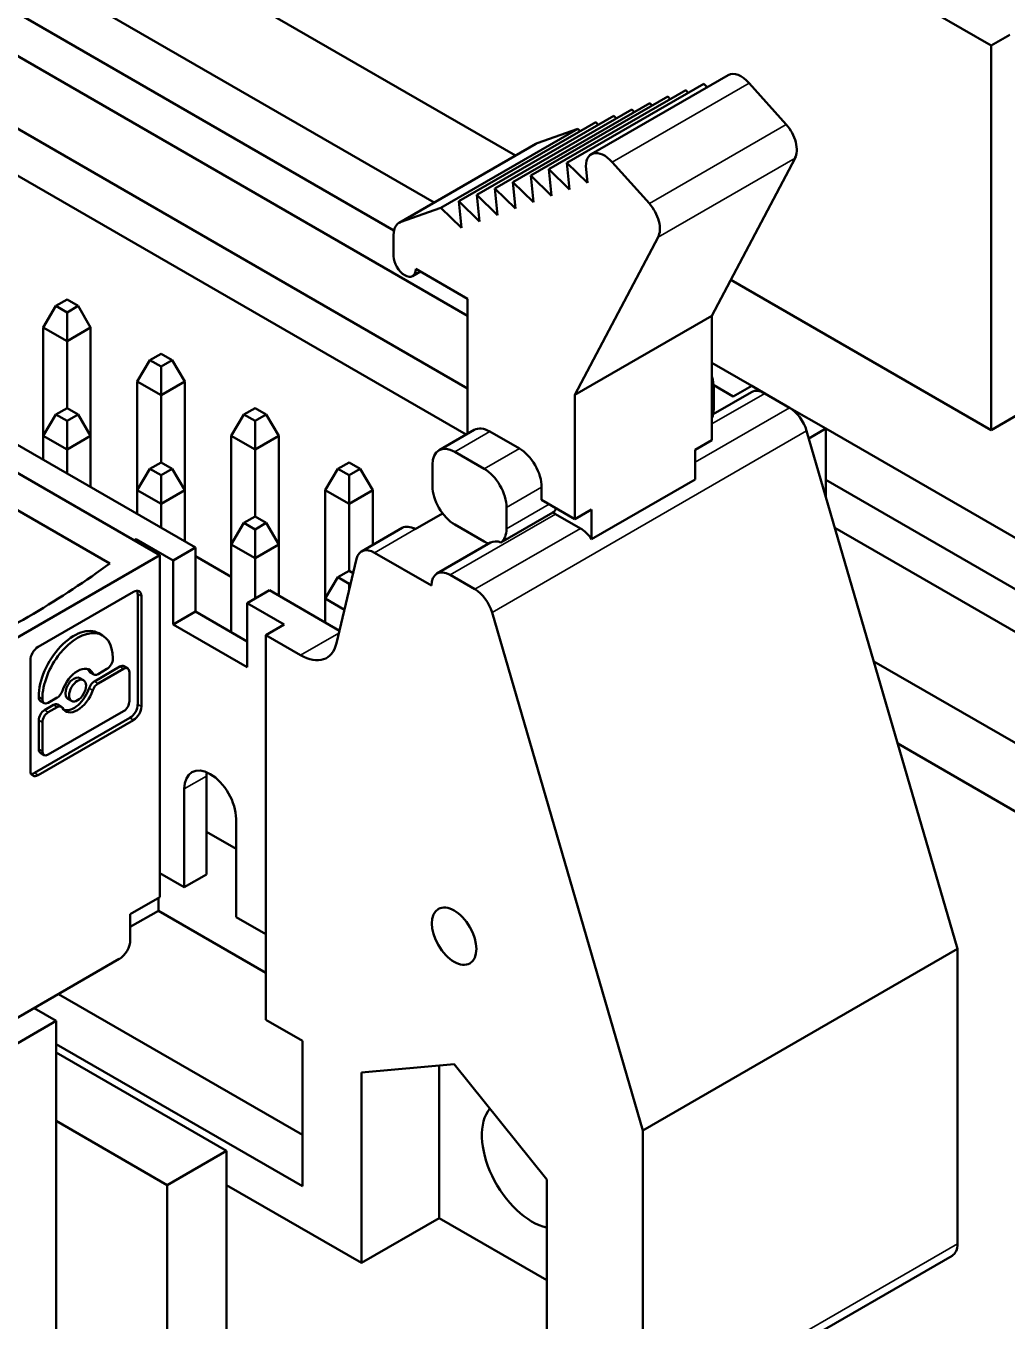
# Model space of a CAD drawing. Header units: millimetres. Extents: x 3100 to 5091, y 868 to 1900.
# Drawn here: x 4074.11 to 4092.85, y 1666.99 to 1691.75 of the extents above; entities that cross this region are included whole.
import ezdxf

# ---------------------------------------------------------------- set-up
doc = ezdxf.new("R2010")
doc.units = ezdxf.units.MM
doc.header["$LTSCALE"] = 1.8
doc.layers.add('외형선(ISO)', color=7, linetype='Continuous', lineweight=50)
doc.layers.add('좁은 외형선(ISO)', color=7, linetype='Continuous', lineweight=35)

msp = doc.modelspace()

# ---------------------------------------------------------------- linework, layer by layer
at = {"layer": '외형선(ISO)'}
for p, q in [((4048.099, 1703.805), (4082.515, 1683.935)), ((4081.904, 1688.371), (4060.367, 1700.805)), ((4081.138, 1687.833), (4059.518, 1700.315)), ((4082.545, 1686.204), (4058.387, 1700.152)), ((4064.843, 1700.017), (4083.459, 1689.269)), ((4079.6, 1698.845), (4092.547, 1691.37)), ((4067.544, 1693.477), (4082.545, 1684.816)), ((4092.547, 1691.37), (4092.901, 1691.574)), ((4092.547, 1691.37), (4092.547, 1684.022)), ((4084.438, 1689.129), (4087.055, 1690.64)), ((4087.523, 1690.804), (4084.907, 1689.293)), ((4087.055, 1690.64), (4087.123, 1690.573)), ((4087.925, 1690.652), (4088.633, 1689.862)), ((4083.751, 1688.884), (4086.367, 1690.395)), ((4084.095, 1689.007), (4086.711, 1690.517)), ((4086.367, 1690.395), (4086.416, 1690.347)), ((4086.711, 1690.517), (4086.76, 1690.469)), ((4083.064, 1688.639), (4085.68, 1690.15)), ((4083.408, 1688.762), (4086.024, 1690.272)), ((4085.68, 1690.15), (4085.729, 1690.102)), ((4086.024, 1690.272), (4086.073, 1690.225)), ((4082.377, 1688.394), (4084.993, 1689.905)), ((4082.72, 1688.517), (4085.337, 1690.027)), ((4084.993, 1689.905), (4085.042, 1689.857)), ((4085.337, 1690.027), (4085.385, 1689.98)), ((4077.345, 1681.776), (4063.69, 1689.66)), ((4082.033, 1688.272), (4084.649, 1689.782)), ((4083.876, 1689.506), (4084.649, 1689.782)), ((4084.649, 1689.782), (4084.698, 1689.735)), ((4083.851, 1689.495), (4081.235, 1687.984)), ((4084.833, 1688.745), (4084.438, 1689.129)), ((4084.438, 1689.129), (4084.489, 1688.622)), ((4086.017, 1688.351), (4085.309, 1689.141)), ((4087.212, 1686.204), (4088.8, 1689.218)), ((4084.145, 1688.5), (4083.751, 1688.884)), ((4083.751, 1688.884), (4083.802, 1688.377)), ((4084.489, 1688.622), (4084.095, 1689.007)), ((4084.095, 1689.007), (4084.145, 1688.5)), ((4084.807, 1689.006), (4084.833, 1688.745)), ((4083.458, 1688.255), (4083.064, 1688.639)), ((4083.064, 1688.639), (4083.114, 1688.132)), ((4083.802, 1688.377), (4083.408, 1688.762)), ((4083.408, 1688.762), (4083.458, 1688.255)), ((4082.771, 1688.01), (4082.377, 1688.394)), ((4082.377, 1688.394), (4082.427, 1687.887)), ((4083.114, 1688.132), (4082.72, 1688.517)), ((4082.72, 1688.517), (4082.771, 1688.01)), ((4082.033, 1688.272), (4081.259, 1687.996)), ((4082.427, 1687.887), (4082.033, 1688.272)), ((4081.131, 1687.755), (4081.131, 1687.347)), ((4086.183, 1687.708), (4084.596, 1684.693)), ((4081.643, 1687.051), (4081.493, 1686.965)), ((4081.555, 1687.102), (4082.545, 1686.53)), ((4087.575, 1686.893), (4092.547, 1684.022)), ((4074.438, 1685.985), (4074.678, 1686.394)), ((4074.891, 1686.516), (4074.678, 1686.394)), ((4074.891, 1686.271), (4074.678, 1686.394)), ((4075.103, 1686.394), (4074.891, 1686.516)), ((4074.891, 1686.271), (4075.103, 1686.394)), ((4075.343, 1685.985), (4075.103, 1686.394)), ((4082.545, 1686.53), (4082.545, 1683.952)), ((4074.891, 1686.271), (4074.891, 1685.724)), ((4087.212, 1686.204), (4084.596, 1684.693)), ((4087.212, 1683.831), (4087.212, 1686.204)), ((4074.891, 1685.724), (4074.438, 1685.985)), ((4074.438, 1685.985), (4074.438, 1683.911)), ((4075.343, 1685.985), (4074.891, 1685.724)), ((4075.343, 1683.911), (4075.343, 1685.985)), ((4074.891, 1684.442), (4074.891, 1685.724)), ((4076.687, 1685.479), (4076.475, 1685.357)), ((4076.899, 1685.357), (4076.687, 1685.479)), ((4076.234, 1684.948), (4076.475, 1685.357)), ((4076.687, 1685.234), (4076.475, 1685.357)), ((4076.687, 1685.234), (4076.899, 1685.357)), ((4076.687, 1685.234), (4076.687, 1684.687)), ((4077.139, 1684.948), (4076.899, 1685.357)), ((4087.972, 1684.867), (4087.212, 1685.306)), ((4076.687, 1684.687), (4076.234, 1684.948)), ((4076.234, 1684.948), (4076.234, 1682.874)), ((4077.139, 1684.948), (4076.687, 1684.687)), ((4077.139, 1682.874), (4077.139, 1684.948)), ((4076.687, 1683.405), (4076.687, 1684.687)), ((4084.596, 1682.32), (4084.596, 1684.693)), ((4087.238, 1684.326), (4087.97, 1684.749)), ((4087.246, 1684.878), (4087.619, 1684.663)), ((4087.247, 1684.423), (4087.247, 1684.831)), ((4087.972, 1684.867), (4087.619, 1684.663)), ((4088.22, 1684.724), (4087.972, 1684.867)), ((4088.694, 1684.45), (4088.22, 1684.724)), ((4071.575, 1684.569), (4076.666, 1681.629)), ((4074.678, 1684.32), (4074.891, 1684.442)), ((4074.891, 1684.442), (4075.103, 1684.32)), ((4078.483, 1684.442), (4078.271, 1684.32)), ((4078.695, 1684.32), (4078.483, 1684.442)), ((4089.387, 1684.05), (4088.694, 1684.45)), ((4092.547, 1684.022), (4093.325, 1684.471)), ((4074.678, 1684.32), (4074.438, 1683.911)), ((4074.891, 1684.197), (4074.678, 1684.32)), ((4074.891, 1684.197), (4075.103, 1684.32)), ((4074.891, 1684.197), (4074.891, 1683.65)), ((4075.343, 1683.911), (4075.103, 1684.32)), ((4078.03, 1683.911), (4078.271, 1684.32)), ((4078.483, 1684.197), (4078.271, 1684.32)), ((4078.483, 1684.197), (4078.695, 1684.32)), ((4078.483, 1684.197), (4078.483, 1683.65)), ((4078.935, 1683.911), (4078.695, 1684.32)), ((4074.438, 1683.911), (4074.438, 1683.454)), ((4074.438, 1683.911), (4074.891, 1683.65)), ((4074.891, 1683.65), (4075.343, 1683.911)), ((4075.343, 1683.911), (4075.343, 1682.932)), ((4078.483, 1683.65), (4078.03, 1683.911)), ((4078.03, 1683.911), (4078.03, 1681.837)), ((4078.935, 1683.911), (4078.483, 1683.65)), ((4078.935, 1681.837), (4078.935, 1683.911)), ((4082.669, 1684.024), (4081.998, 1683.636)), ((4082.969, 1683.994), (4083.535, 1683.668)), ((4091.904, 1674.105), (4089.022, 1684.006)), ((4089.387, 1684.05), (4089.063, 1683.864)), ((4096.076, 1680.188), (4089.387, 1684.05)), ((4089.387, 1682.753), (4089.387, 1684.05)), ((4074.891, 1683.193), (4074.891, 1683.65)), ((4078.483, 1682.368), (4078.483, 1683.65)), ((4087.212, 1683.831), (4086.894, 1683.647)), ((4086.894, 1683.647), (4086.894, 1683.078)), ((4076.475, 1683.283), (4076.687, 1683.405)), ((4076.687, 1683.405), (4076.899, 1683.283)), ((4080.067, 1683.283), (4080.279, 1683.405)), ((4080.491, 1683.283), (4080.279, 1683.405)), ((4082.298, 1683.606), (4082.863, 1683.28)), ((4076.475, 1683.283), (4076.234, 1682.874)), ((4076.687, 1683.16), (4076.475, 1683.283)), ((4076.687, 1683.16), (4076.899, 1683.283)), ((4076.687, 1683.16), (4076.687, 1682.613)), ((4077.139, 1682.874), (4076.899, 1683.283)), ((4080.067, 1683.283), (4079.826, 1682.874)), ((4080.279, 1683.16), (4080.067, 1683.283)), ((4080.491, 1683.283), (4080.279, 1683.16)), ((4080.279, 1683.16), (4080.279, 1682.613)), ((4080.491, 1683.283), (4080.731, 1682.874)), ((4081.873, 1683.361), (4081.873, 1682.953)), ((4083.959, 1682.688), (4083.959, 1682.933)), ((4086.894, 1683.078), (4084.914, 1681.935)), ((4096.076, 1679.208), (4089.387, 1683.071)), ((4076.234, 1682.874), (4076.234, 1682.417)), ((4076.234, 1682.874), (4076.687, 1682.613)), ((4076.687, 1682.613), (4077.139, 1682.874)), ((4077.139, 1682.874), (4077.139, 1681.895)), ((4080.279, 1682.613), (4079.826, 1682.874)), ((4079.826, 1680.801), (4079.826, 1682.874)), ((4080.731, 1682.874), (4080.279, 1682.613)), ((4080.731, 1682.874), (4080.731, 1681.827)), ((4083.959, 1682.688), (4084.596, 1682.32)), ((4073.782, 1682.589), (4075.711, 1681.475)), ((4076.687, 1682.156), (4076.687, 1682.613)), ((4080.279, 1682.613), (4080.279, 1681.331)), ((4081.545, 1682.127), (4082.068, 1682.429)), ((4083.18, 1681.873), (4084.17, 1682.444)), ((4083.288, 1682.545), (4083.288, 1682.137)), ((4084.699, 1682.143), (4084.225, 1682.417)), ((4084.596, 1682.32), (4084.914, 1682.504)), ((4084.914, 1682.504), (4084.914, 1681.935)), ((4078.271, 1682.246), (4078.03, 1681.837)), ((4078.271, 1682.246), (4078.483, 1682.368)), ((4078.483, 1682.123), (4078.271, 1682.246)), ((4078.483, 1682.368), (4078.695, 1682.246)), ((4078.483, 1682.123), (4078.695, 1682.246)), ((4078.935, 1681.837), (4078.695, 1682.246)), ((4082.298, 1682.218), (4082.863, 1681.892)), ((4076.171, 1681.915), (4076.213, 1681.94)), ((4076.213, 1681.94), (4076.92, 1681.531)), ((4076.213, 1681.891), (4076.213, 1681.94)), ((4078.483, 1682.123), (4078.483, 1681.576)), ((4080.517, 1681.703), (4081.295, 1682.152)), ((4097.207, 1677.739), (4089.561, 1682.153)), ((4076.92, 1681.531), (4077.345, 1681.776)), ((4077.345, 1680.552), (4077.345, 1681.776)), ((4078.03, 1680.156), (4078.03, 1681.837)), ((4078.03, 1681.837), (4078.483, 1681.576)), ((4078.935, 1681.837), (4078.483, 1681.576)), ((4078.935, 1681.837), (4078.935, 1680.858)), ((4081.856, 1681.05), (4080.767, 1681.678)), ((4081.959, 1681.279), (4082.985, 1681.871)), ((4072.635, 1679.302), (4076.666, 1681.629)), ((4076.666, 1681.629), (4076.666, 1675.097)), ((4076.92, 1680.307), (4076.92, 1681.531)), ((4077.345, 1681.613), (4078.03, 1681.217)), ((4078.483, 1680.801), (4078.483, 1681.576)), ((4080.423, 1681.564), (4080.04, 1679.947)), ((4079.826, 1680.801), (4080.067, 1681.209)), ((4080.279, 1681.331), (4080.067, 1681.209)), ((4080.279, 1681.086), (4080.067, 1681.209)), ((4080.357, 1681.286), (4080.279, 1681.331)), ((4082.209, 1681.254), (4082.684, 1680.98)), ((4074.34, 1679.878), (4076.163, 1680.931)), ((4078.759, 1680.96), (4078.334, 1680.715)), ((4080.097, 1680.187), (4078.759, 1680.96)), ((4080.279, 1681.086), (4080.315, 1681.107)), ((4080.279, 1681.086), (4080.279, 1680.954)), ((4076.241, 1680.886), (4076.241, 1678.78)), ((4076.312, 1680.845), (4076.312, 1678.74)), ((4078.334, 1680.715), (4079.042, 1680.307)), ((4078.334, 1680.715), (4078.334, 1679.49)), ((4079.826, 1680.344), (4079.826, 1680.801)), ((4079.826, 1680.801), (4080.192, 1680.589)), ((4077.345, 1680.552), (4076.92, 1680.307)), ((4078.334, 1679.98), (4077.345, 1680.552)), ((4083.012, 1680.535), (4085.893, 1670.635)), ((4078.334, 1679.49), (4076.92, 1680.307)), ((4079.042, 1680.307), (4078.688, 1680.103)), ((4075.498, 1680.138), (4075.569, 1680.097)), ((4078.688, 1680.103), (4079.353, 1679.719)), ((4078.688, 1672.754), (4078.688, 1680.103)), ((4074.191, 1677.515), (4074.191, 1679.62)), ((4075.414, 1679.22), (4075.9, 1679.501)), ((4075.971, 1679.46), (4075.484, 1679.179)), ((4075.484, 1679.359), (4075.654, 1679.457)), ((4075.766, 1679.651), (4075.766, 1679.661)), ((4075.979, 1679.509), (4076.05, 1679.468)), ((4090.304, 1679.601), (4095.758, 1676.453)), ((4075.137, 1679.282), (4075.207, 1679.241)), ((4075.335, 1679.392), (4075.405, 1679.352)), ((4076.082, 1678.843), (4076.082, 1679.395)), ((4074.35, 1678.926), (4074.35, 1678.915)), ((4074.383, 1678.843), (4074.453, 1678.802)), ((4074.421, 1678.885), (4074.421, 1678.874)), ((4074.462, 1678.67), (4074.631, 1678.768)), ((4074.532, 1678.81), (4074.702, 1678.908)), ((4074.702, 1678.728), (4074.532, 1678.63)), ((4074.71, 1678.776), (4074.781, 1678.735)), ((4074.908, 1678.887), (4074.979, 1678.846)), ((4074.269, 1677.47), (4076.092, 1678.522)), ((4076.163, 1678.481), (4074.34, 1677.429)), ((4074.35, 1677.924), (4074.35, 1678.477)), ((4074.532, 1677.819), (4075.971, 1678.649)), ((4074.421, 1678.436), (4074.421, 1677.884)), ((4094.626, 1675.8), (4090.761, 1678.031)), ((4074.383, 1677.852), (4074.453, 1677.811)), ((4077.557, 1676.347), (4077.557, 1677.408)), ((4077.132, 1675.285), (4077.132, 1677.163)), ((4078.122, 1676.592), (4078.122, 1674.714)), ((4078.122, 1676.02), (4077.557, 1676.347)), ((4077.557, 1675.53), (4077.557, 1676.347)), ((4076.666, 1675.555), (4077.132, 1675.285)), ((4077.557, 1675.53), (4077.132, 1675.285)), ((4076.666, 1675.097), (4076.1, 1674.771)), ((4076.637, 1675.081), (4076.637, 1674.836)), ((4076.1, 1674.526), (4076.637, 1674.836)), ((4076.1, 1674.771), (4076.1, 1674.281)), ((4078.688, 1673.652), (4076.637, 1674.836)), ((4078.122, 1674.714), (4078.688, 1674.387)), ((4085.893, 1670.635), (4091.904, 1674.105)), ((4091.904, 1668.472), (4091.904, 1674.105)), ((4075.888, 1673.914), (4070.372, 1670.729)), ((4079.388, 1670.554), (4074.728, 1673.244)), ((4074.262, 1672.975), (4074.686, 1672.73)), ((4078.688, 1672.754), (4079.388, 1672.35)), ((4069.807, 1669.913), (4074.686, 1672.73)), ((4074.686, 1672.73), (4074.686, 1665.218)), ((4079.388, 1669.574), (4074.686, 1672.289)), ((4079.388, 1669.574), (4079.388, 1672.35)), ((4074.686, 1672.125), (4077.939, 1670.247)), ((4082.287, 1671.901), (4080.519, 1671.743)), ((4082.004, 1671.876), (4082.004, 1668.961)), ((4084.055, 1669.702), (4082.287, 1671.901)), ((4080.519, 1671.743), (4080.519, 1668.104)), ((4076.807, 1669.594), (4074.686, 1670.819)), ((4085.893, 1670.635), (4085.893, 1665.001)), ((4077.939, 1670.247), (4076.807, 1669.594)), ((4077.939, 1670.247), (4077.939, 1651.55)), ((4076.807, 1650.896), (4076.807, 1669.594)), ((4080.519, 1668.104), (4077.939, 1669.594)), ((4084.055, 1665.655), (4084.055, 1669.702)), ((4082.004, 1668.961), (4080.519, 1668.104)), ((4084.055, 1667.778), (4082.004, 1668.961)), ((4085.79, 1664.773), (4091.8, 1668.243))]:
    msp.add_line(p, q, dxfattribs=at)
for centre, major_axis, start_param, end_param in [((4087.773, 1690.371), (-0.25, 0.433), 5.054262, 6.283185), ((4088.481, 1689.58), (0.25, -0.433), 0.333776, 1.912498), ((4084.101, 1689.062), (-0.25, 0.433), 6.189452, 6.283185), ((4085.157, 1688.86), (-0.25, 0.433), 5.054216, 7.206946), ((4085.865, 1688.07), (0.25, -0.433), 0.333792, 1.912498), ((4081.485, 1687.551), (-0.25, 0.433), 6.18857, 7.068583), ((4081.343, 1687.225), (0.15, -0.26), 3.926991, 7.068583), ((4086.823, 1685.076), (-0.3, 0.52), 3.926991, 4.33817), ((4088.22, 1684.316), (-0.25, 0.433), 5.497787, 6.283185), ((4086.823, 1684.668), (0.3, -0.52), 0.37426, 0.785398), ((4088.694, 1684.042), (-0.25, 0.433), 4.310969, 5.497787), ((4082.969, 1683.504), (-0.3, 0.52), 5.497787, 6.283185), ((4082.298, 1683.116), (-0.3, 0.52), 5.497787, 7.068583), ((4083.535, 1683.178), (-0.3, 0.52), 3.926991, 5.497984), ((4082.863, 1682.79), (-0.3, 0.52), 3.926991, 5.497984), ((4082.298, 1682.708), (0.3, -0.52), 3.926991, 5.497787), ((4083.853, 1682.953), (0.3, -0.52), 0.056161, 0.355439), ((4084.225, 1682.009), (0.25, -0.433), 2.356198, 2.512308), ((4081.545, 1681.719), (-0.25, 0.433), 5.497787, 6.283185), ((4082.863, 1682.382), (0.3, -0.52), 0.056161, 0.785398), ((4084.699, 1681.735), (-0.25, 0.433), 4.844159, 5.497787), ((4080.767, 1681.27), (-0.25, 0.433), 5.497787, 6.832448), ((4082.863, 1682.382), (0.3, -0.52), 5.497787, 5.70746), ((4083.235, 1681.438), (-0.25, 0.433), 5.653901, 6.283185), ((4059.964, 1688.594), (20, 0), 5.396921, 5.618878), ((4082.209, 1680.846), (-0.25, 0.433), 5.497787, 7.068583), ((4076.163, 1680.759), (0.105, 0.183), 5.497787, 7.068583), ((4076.092, 1680.8), (0.105, 0.183), 5.497787, 5.941106), ((4082.684, 1680.572), (-0.25, 0.433), 4.310969, 5.497787), ((4075.023, 1679.314), (0.476, 0.824), 0, 2.356194), ((4075.093, 1679.273), (0.476, 0.824), 5.497787, 8.63938), ((4079.353, 1680.535), (0.5, -0.866), 5.497787, 6.832448), ((4074.34, 1679.706), (-0.105, -0.183), 3.926991, 5.497787), ((4075.093, 1679.044), (0.228, 0.396), 5.949564, 8.187603), ((4075.023, 1679.084), (0.228, 0.396), 5.949564, 6.127739), ((4075.654, 1679.586), (0.079, 0.137), 3.926991, 5.497787), ((4075.9, 1679.372), (0.079, 0.137), 0, 0.785398), ((4075.971, 1679.331), (0.079, 0.137), 5.497787, 7.068583), ((4075.023, 1679.084), (0.114, 0.198), 0, 3.141593), ((4075.414, 1679.529), (-0.079, -0.137), 5.949564, 6.283185), ((4075.414, 1679.091), (-0.079, -0.137), 3.926991, 5.04601), ((4075.484, 1679.488), (-0.079, -0.137), 5.949564, 7.068583), ((4074.702, 1679.037), (0.079, 0.137), 3.926991, 5.04601), ((4075.093, 1679.044), (-0.228, -0.396), 5.949564, 8.187603), ((4075.023, 1679.084), (-0.228, -0.396), 0.155447, 1.904417), ((4075.484, 1679.05), (-0.079, -0.137), 3.926991, 5.04601), ((4074.462, 1678.98), (-0.079, -0.137), 5.497787, 6.283185), ((4074.532, 1678.939), (-0.079, -0.137), 5.497787, 7.068583), ((4074.631, 1678.639), (0.079, 0.137), 0, 0.785398), ((4074.702, 1678.599), (0.079, 0.137), 5.949564, 7.068583), ((4075.971, 1678.778), (0.079, 0.137), 3.926991, 5.497787), ((4076.092, 1678.694), (0.105, 0.183), 3.926991, 5.497787), ((4076.163, 1678.654), (0.105, 0.183), 3.926991, 5.497787), ((4074.462, 1678.541), (-0.079, -0.137), 3.926991, 5.497787), ((4074.532, 1678.501), (-0.079, -0.137), 3.926991, 5.497787), ((4074.462, 1677.989), (-0.079, -0.137), 5.497787, 6.283185), ((4074.532, 1677.948), (-0.079, -0.137), 5.497787, 7.068583), ((4074.34, 1677.601), (-0.105, -0.183), 5.497787, 7.068583), ((4074.269, 1677.642), (-0.105, -0.183), 0.342079, 0.785398), ((4077.627, 1676.877), (-0.35, 0.606), 3.926991, 7.068583), ((4078.052, 1677.122), (0.35, -0.606), 3.79273, 3.926991), ((4075.888, 1674.158), (0.15, 0.26), 3.926991, 5.497787), ((4083.772, 1669.998), (-0.675, 1.169), 0.218449, 2.657007), ((4091.55, 1668.676), (0.25, -0.433), 0, 0.785398)]:
    msp.add_ellipse(centre, major_axis=major_axis, ratio=0.57735, start_param=start_param, end_param=end_param, dxfattribs=at)
for centre, major_axis in [((4075.093, 1679.044), (-0.114, -0.198)), ((4082.287, 1674.35), (0.3, -0.52))]:
    msp.add_ellipse(centre, major_axis=major_axis, ratio=0.57735, dxfattribs=at)
at = {"layer": '좁은 외형선(ISO)'}
for p, q in [((4087.925, 1690.652), (4085.309, 1689.141)), ((4088.633, 1689.862), (4086.017, 1688.351)), ((4083.876, 1689.506), (4081.259, 1687.996)), ((4088.8, 1689.219), (4086.183, 1687.708)), ((4087.247, 1684.831), (4087.212, 1684.811)), ((4087.212, 1684.142), (4088.22, 1684.724)), ((4086.894, 1683.411), (4088.694, 1684.45)), ((4087.247, 1684.423), (4087.212, 1684.402)), ((4082.969, 1683.994), (4082.298, 1683.606)), ((4083.012, 1680.535), (4089.022, 1684.006)), ((4083.535, 1683.668), (4082.863, 1683.28)), ((4083.959, 1682.933), (4083.288, 1682.545)), ((4082.209, 1681.254), (4084.225, 1682.417)), ((4084.101, 1682.606), (4083.288, 1682.137)), ((4080.767, 1681.678), (4081.545, 1682.127)), ((4082.684, 1680.98), (4084.699, 1682.143)), ((4076.312, 1680.845), (4076.241, 1680.886)), ((4079.353, 1679.719), (4080.086, 1680.142)), ((4075.9, 1679.501), (4075.971, 1679.46)), ((4075.384, 1679.374), (4075.313, 1679.415)), ((4075.414, 1679.22), (4075.484, 1679.179)), ((4075.384, 1679.048), (4075.313, 1679.089)), ((4074.421, 1678.885), (4074.35, 1678.926)), ((4074.421, 1678.874), (4074.35, 1678.915)), ((4074.631, 1678.768), (4074.702, 1678.728)), ((4076.312, 1678.74), (4076.241, 1678.78)), ((4074.421, 1678.436), (4074.35, 1678.477)), ((4074.462, 1678.67), (4074.532, 1678.63)), ((4076.092, 1678.522), (4076.163, 1678.481)), ((4074.421, 1677.884), (4074.35, 1677.924)), ((4074.269, 1677.47), (4074.34, 1677.429)), ((4077.132, 1677.163), (4077.557, 1677.408)), ((4085.893, 1665.001), (4091.904, 1668.472))]:
    msp.add_line(p, q, dxfattribs=at)

doc.saveas('drawing.dxf')
